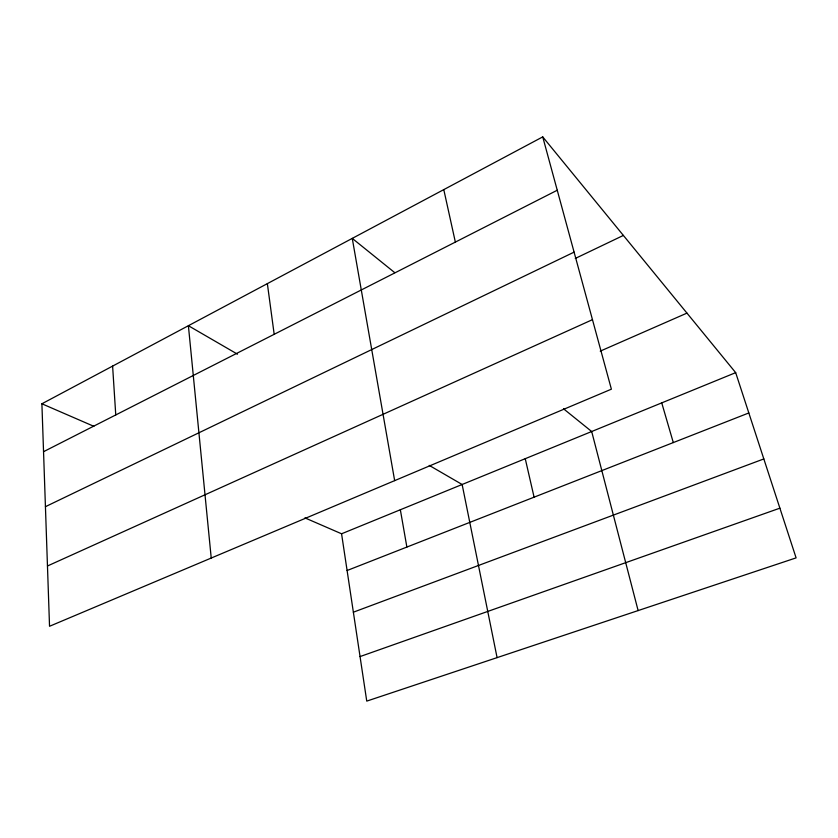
<?xml version="1.0" encoding="UTF-8"?>
<svg xmlns="http://www.w3.org/2000/svg" width="838" height="838" viewBox="0 0 838 838"><rect width="100%" height="100%" fill="white"/><g stroke="black" fill="none" stroke-linecap="round" stroke-linejoin="round"><path stroke-width="1.26" d="M542.731 136.887L611.384 389.178L49.536 626.279L41.9 403.78L542.731 136.887L735.68 372.648L796.1 557.878L366.751 701.113L341.569 533.785L304.917 517.884M43.545 451.692L557.249 190.236M45.43 506.686L574.093 252.133M575.277 258.45L623.378 235.426M47.473 565.985L592.466 319.666M600.249 351.132L686.951 313.119M341.569 533.785L735.68 372.648M347.1 570.51L748.826 412.956M353.374 612.19L763.827 458.931M360.047 656.573L779.885 508.174M41.9 403.78L93.846 426.312M237.479 354.181L188.393 325.71L211.228 558.045M429.245 465.404L462.136 484.49L497.081 657.631M394.719 272.633L352.264 238.39L394.656 480.635M563.513 408.787L591.691 431.518L638.127 610.588M661.737 402.879L673.302 442.569M525.248 458.679L534.089 497.175M443.784 189.618L455.359 242.098M400.344 509.755L406.88 547.067M267.364 283.632L274.183 334.31M112.606 366.101L115.759 414.936"/></g></svg>
